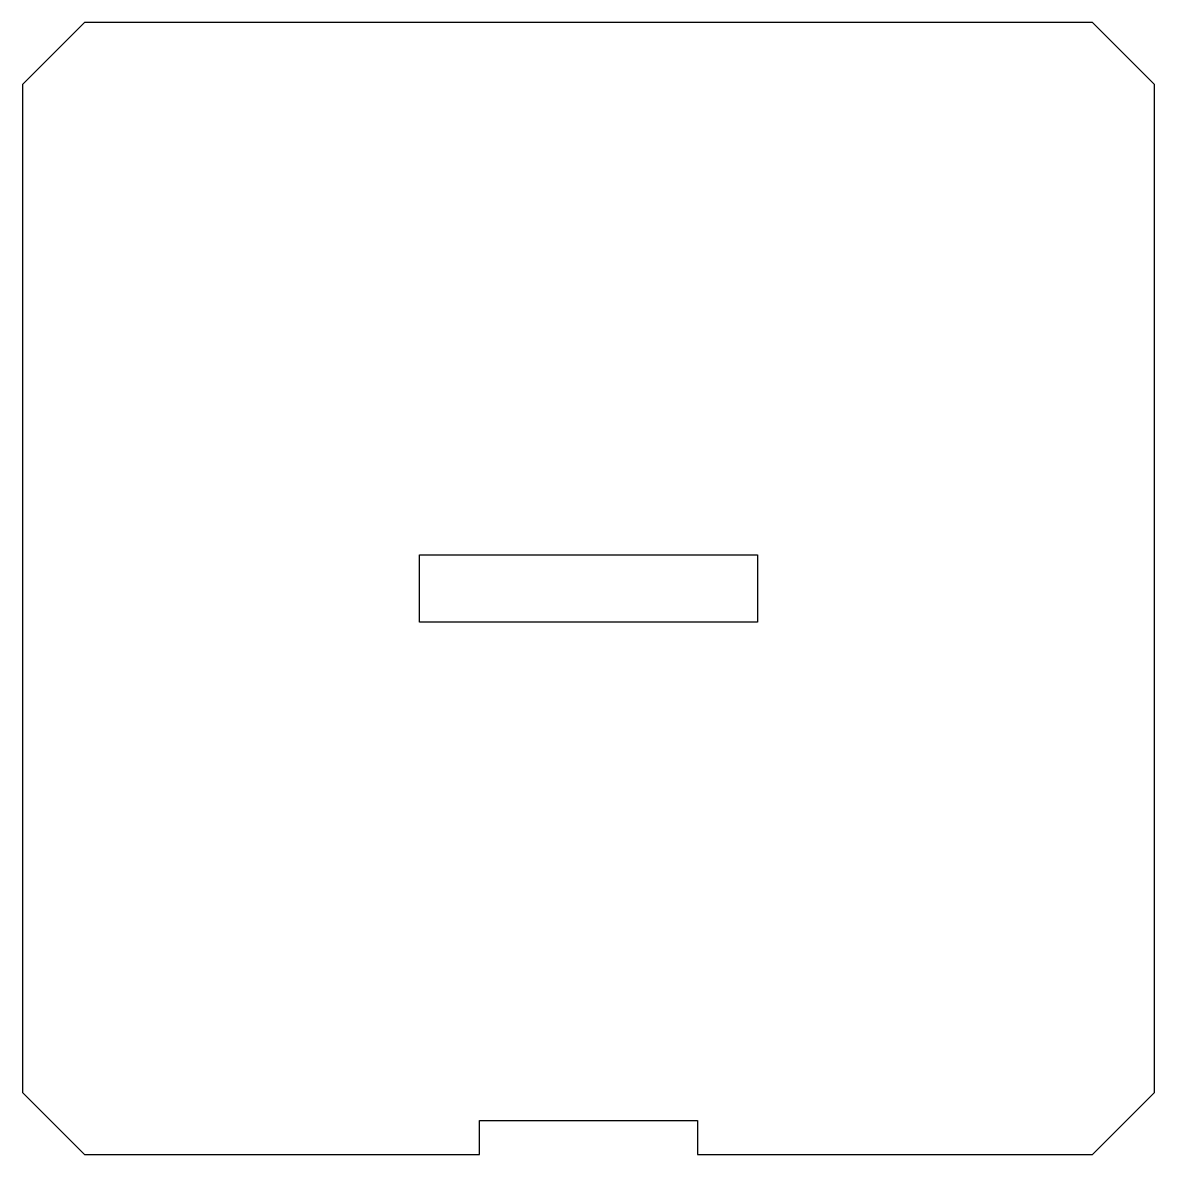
# Model space of a CAD drawing. Header units: inches. Extents: x -1.32 to 1.32, y -2.8 to -0.16.
import ezdxf

# ---------------------------------------------------------------- set-up
doc = ezdxf.new("R2010")
doc.units = ezdxf.units.IN
doc.layers.get('0').update_dxf_attribs({"linetype": 'CONTINUOUS'})

msp = doc.modelspace()

# ---------------------------------------------------------------- linework, layer by layer
for points in [[(1.1749, -0.1575), (-1.1749, -0.1575), (-1.3189, -0.3015), (-1.3189, -2.6513), (-1.1749, -2.7953), (-0.2539, -2.7953), (-0.2539, -2.7165), (0.2539, -2.7165), (0.2539, -2.7953), (1.1749, -2.7953), (1.3189, -2.6513), (1.3189, -0.3015)], [(-0.3937, -1.3976), (0.3937, -1.3976), (0.3937, -1.5551), (-0.3937, -1.5551)]]:
    msp.add_lwpolyline(points, close=True)

doc.saveas('drawing.dxf')
